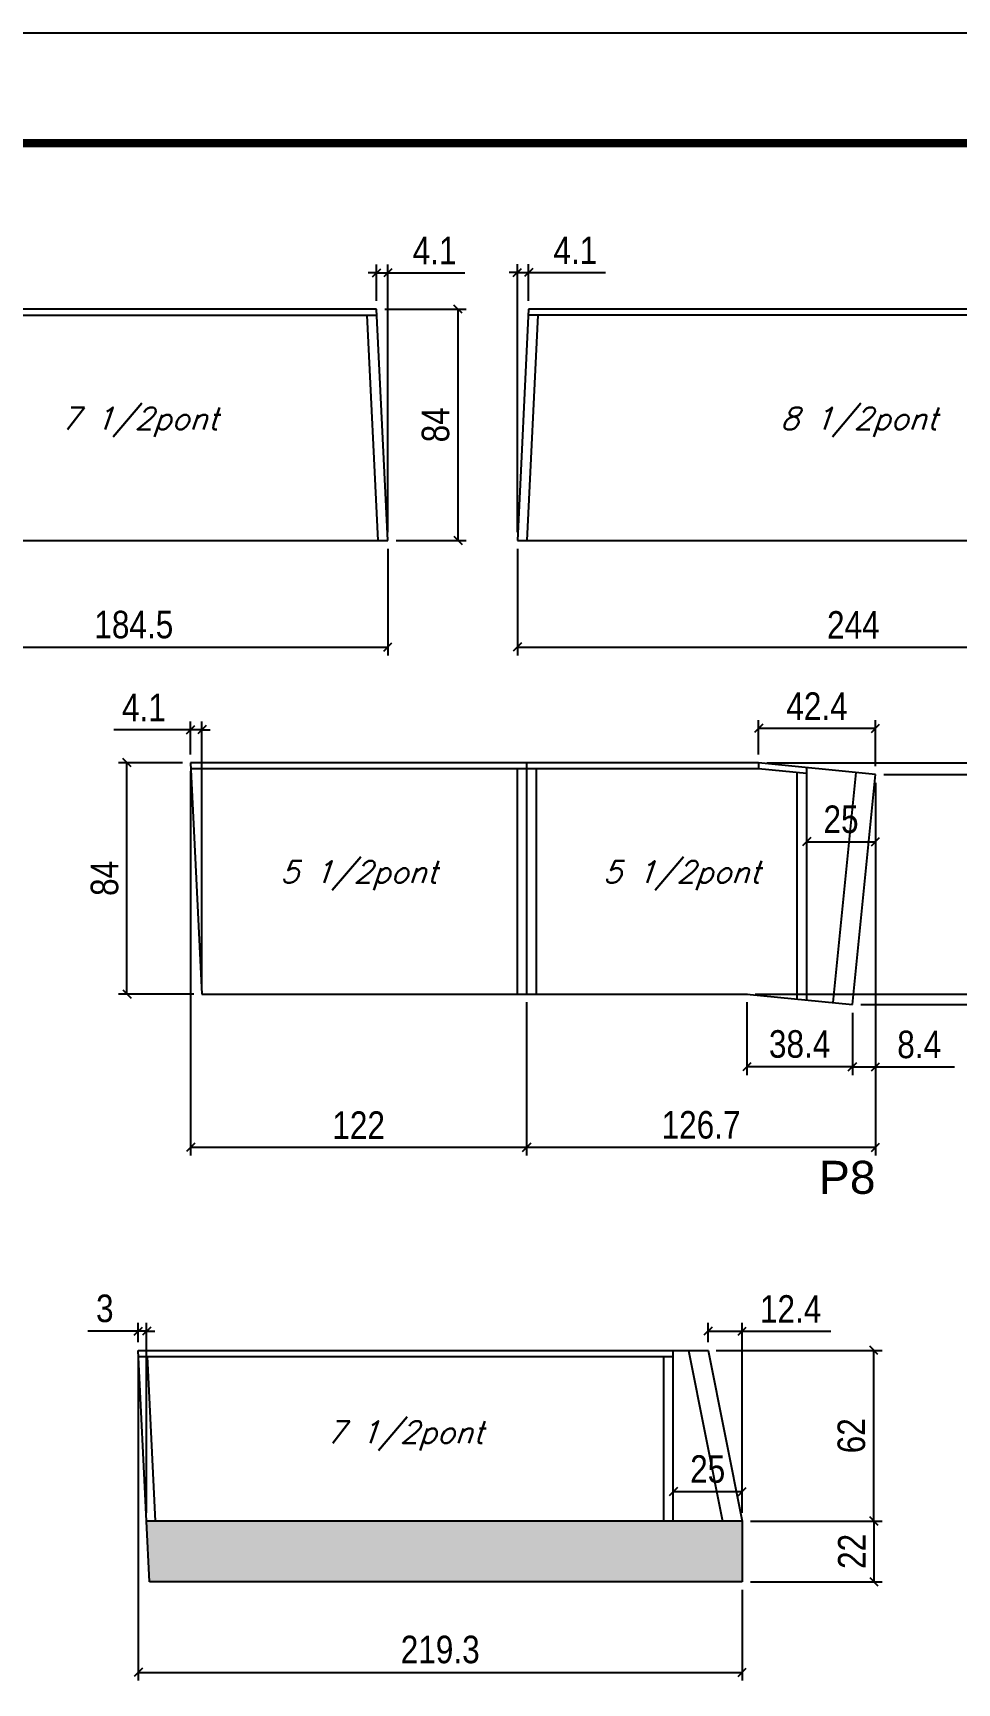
# Model space of a CAD drawing. Extents: x 3309 to 9590, y -2522 to 15424.
# Drawn here: x 5562 to 5897, y 8266 to 8865 of the extents above; entities that cross this region are included whole.
import ezdxf

# ---------------------------------------------------------------- set-up
doc = ezdxf.new("R2010")
doc.units = 0
doc.linetypes.add('DASHED', pattern=[0.75, 0.5, -0.25])
for name, color, linetype in [('5', 5, 'Continuous'), ('COTA', 241, 'Continuous'), ('Painéis', 200, 'Continuous'), ('SARR_2.2x7', 40, 'Continuous'), ('SARR_3.5x7', 81, 'Continuous'), ('texto', 7, 'Continuous')]:
    doc.layers.add(name, color=color, linetype=linetype)
doc.layers.add('Folhas', color=255, linetype='Continuous', lineweight=9)
doc.layers.add('SARRAFO DE PRESSAO', color=251, linetype='DASHED', lineweight=9)
doc.layers.add('Laje_Perimetro', color=7, linetype='Continuous', plot=False)
doc.styles.add('COTA TECNICA', font='techl___.ttf', dxfattribs={"height": 10})
doc.styles.add('Romans', font='romans.shx')
doc.styles.get("Standard").update_dxf_attribs({"font": 'arial.ttf'})
doc.dimstyles.new('PAINEL', dxfattribs={"dimtxt": 10, "dimasz": 3, "dimexe": 3, "dimexo": 3, "dimgap": 3, "dimtad": 1, "dimdec": 1, "dimzin": 12, "dimdsep": 46, "dimtxsty": 'COTA TECNICA', "dimblk1": 'OBLIQUE', "dimblk2": 'OBLIQUE', "dimsah": 1, "dimcen": 0.9, "dimclrd": 4, "dimclre": 4, "dimclrt": 240, "dimadec": 1, "dimazin": 3, "dimtfac": 1, "dimtdec": 1, "dimtmove": 0, "dimatfit": 3, "dimfxl": 1, "dimtolj": 1, "dimtzin": 12, "dimarcsym": 0})

# ---------------------------------------------------------------- blocks, each defined once
blk = doc.blocks.new('9999999999')
at = {"layer": 'Folhas'}
blk.add_lwpolyline([(98138.98, 34190.21), (99623.98, 34190.21), (99623.98, 35240.21), (98138.98, 35240.21)], close=True, dxfattribs=at)
at = {"layer": 'Folhas', "color": 30, "const_width": 3}
blk.add_lwpolyline([(98213.98, 34230.21), (99583.98, 34230.21), (99583.98, 35200.21), (98213.98, 35200.21)], close=True, dxfattribs=at)
blk = doc.blocks.new('_Oblique')
at = {"color": 0, "linetype": 'ByBlock', "lineweight": -2}
blk.add_line((-0.5, -0.5), (0.5, 0.5), dxfattribs=at)
blk = doc.blocks.new('*D1698')
at = {"layer": 'COTA', "color": 4, "lineweight": -2, "transparency": 16777216}
for p, q in [((5505.86, 8677.68), (5505.86, 8638.93)), ((5690.37, 8677.68), (5690.37, 8638.93)), ((5505.86, 8641.93), (5690.37, 8641.93))]:
    blk.add_line(p, q, dxfattribs=at)
at = {"layer": 'Defpoints', "color": 0, "transparency": 16777216}
for p in [(5505.86, 8680.68), (5690.37, 8680.68), (5690.37, 8641.93)]:
    blk.add_point(p, dxfattribs=at)
at = {"layer": 'COTA', "color": 4, "lineweight": -2, "transparency": 16777216, "xscale": 3, "yscale": 3, "zscale": 3, "rotation": 180}
blk.add_blockref('_Oblique', (5505.86, 8641.93), dxfattribs=at)
at = {"layer": 'COTA', "color": 4, "lineweight": -2, "transparency": 16777216, "xscale": 3, "yscale": 3, "zscale": 3}
blk.add_blockref('_Oblique', (5690.37, 8641.93), dxfattribs=at)
at = {"layer": 'COTA', "color": 240, "transparency": 16777216, "insert": (5598.12, 8650.06), "char_height": 10, "attachment_point": 5, "style": 'COTA TECNICA'}
blk.add_mtext('\\A1;184.5', dxfattribs=at)
blk = doc.blocks.new('*D1700')
at = {"layer": 'COTA', "color": 4, "lineweight": -2, "transparency": 16777216}
for p, q in [((5686.27, 8767.68), (5686.27, 8780.88)), ((5690.37, 8683.68), (5690.37, 8780.88)), ((5686.27, 8777.88), (5683.27, 8777.88)), ((5686.27, 8777.88), (5690.37, 8777.88)), ((5690.37, 8777.88), (5718.31, 8777.88))]:
    blk.add_line(p, q, dxfattribs=at)
at = {"layer": 'Defpoints', "color": 0, "transparency": 16777216}
for p in [(5690.37, 8777.88), (5686.27, 8764.68), (5690.37, 8680.68)]:
    blk.add_point(p, dxfattribs=at)
at = {"layer": 'COTA', "color": 4, "lineweight": -2, "transparency": 16777216, "xscale": 3, "yscale": 3, "zscale": 3}
blk.add_blockref('_Oblique', (5686.27, 8777.88), dxfattribs=at)
at = {"layer": 'COTA', "color": 4, "lineweight": -2, "transparency": 16777216, "xscale": 3, "yscale": 3, "zscale": 3, "rotation": 180}
blk.add_blockref('_Oblique', (5690.37, 8777.88), dxfattribs=at)
at = {"layer": 'COTA', "color": 240, "transparency": 16777216, "insert": (5707.34, 8785.96), "char_height": 10, "attachment_point": 5, "style": 'COTA TECNICA'}
blk.add_mtext('\\A1;4.1', dxfattribs=at)
blk = doc.blocks.new('*D1701')
at = {"layer": 'COTA', "color": 4, "lineweight": -2, "transparency": 16777216}
for p, q in [((5737.38, 8677.68), (5737.38, 8638.93)), ((5981.38, 8677.68), (5981.38, 8638.93)), ((5737.38, 8641.93), (5981.38, 8641.93))]:
    blk.add_line(p, q, dxfattribs=at)
at = {"layer": 'Defpoints', "color": 0, "transparency": 16777216}
for p in [(5737.38, 8680.68), (5981.38, 8680.68), (5981.38, 8641.93)]:
    blk.add_point(p, dxfattribs=at)
at = {"layer": 'COTA', "color": 4, "lineweight": -2, "transparency": 16777216, "xscale": 3, "yscale": 3, "zscale": 3, "rotation": 180}
blk.add_blockref('_Oblique', (5737.38, 8641.93), dxfattribs=at)
at = {"layer": 'COTA', "color": 4, "lineweight": -2, "transparency": 16777216, "xscale": 3, "yscale": 3, "zscale": 3}
blk.add_blockref('_Oblique', (5981.38, 8641.93), dxfattribs=at)
at = {"layer": 'COTA', "color": 240, "transparency": 16777216, "insert": (5859.38, 8650), "char_height": 10, "attachment_point": 5, "style": 'COTA TECNICA'}
blk.add_mtext('\\A1;244', dxfattribs=at)
blk = doc.blocks.new('*D1711')
at = {"layer": 'COTA', "color": 4, "lineweight": -2, "transparency": 16777216}
for p, q in [((5618.76, 8596.93), (5618.76, 8457.25)), ((5740.76, 8512.93), (5740.76, 8457.25)), ((5618.76, 8460.25), (5740.76, 8460.25))]:
    blk.add_line(p, q, dxfattribs=at)
at = {"layer": 'Defpoints', "color": 0, "transparency": 16777216}
for p in [(5618.76, 8599.93), (5740.76, 8515.93), (5740.76, 8460.25)]:
    blk.add_point(p, dxfattribs=at)
at = {"layer": 'COTA', "color": 4, "lineweight": -2, "transparency": 16777216, "xscale": 3, "yscale": 3, "zscale": 3, "rotation": 180}
blk.add_blockref('_Oblique', (5618.76, 8460.25), dxfattribs=at)
at = {"layer": 'COTA', "color": 4, "lineweight": -2, "transparency": 16777216, "xscale": 3, "yscale": 3, "zscale": 3}
blk.add_blockref('_Oblique', (5740.76, 8460.25), dxfattribs=at)
at = {"layer": 'COTA', "color": 240, "transparency": 16777216, "insert": (5679.76, 8468.31), "char_height": 10, "attachment_point": 5, "style": 'COTA TECNICA'}
blk.add_mtext('\\A1;122', dxfattribs=at)
blk = doc.blocks.new('*D1712')
at = {"layer": 'COTA', "color": 4, "lineweight": -2, "transparency": 16777216}
for p, q in [((5867.42, 8592.69), (5867.42, 8457.25)), ((5740.76, 8512.93), (5740.76, 8457.25)), ((5740.76, 8460.25), (5867.42, 8460.25))]:
    blk.add_line(p, q, dxfattribs=at)
at = {"layer": 'Defpoints', "color": 0, "transparency": 16777216}
for p in [(5867.42, 8595.69), (5740.76, 8515.93), (5867.42, 8460.25)]:
    blk.add_point(p, dxfattribs=at)
at = {"layer": 'COTA', "color": 4, "lineweight": -2, "transparency": 16777216, "xscale": 3, "yscale": 3, "zscale": 3, "rotation": 180}
blk.add_blockref('_Oblique', (5740.76, 8460.25), dxfattribs=at)
at = {"layer": 'COTA', "color": 4, "lineweight": -2, "transparency": 16777216, "xscale": 3, "yscale": 3, "zscale": 3}
blk.add_blockref('_Oblique', (5867.42, 8460.25), dxfattribs=at)
at = {"layer": 'COTA', "color": 240, "transparency": 16777216, "insert": (5804.09, 8468.36), "char_height": 10, "attachment_point": 5, "style": 'COTA TECNICA'}
blk.add_mtext('\\A1;126.7', dxfattribs=at)
blk = doc.blocks.new('*D1713')
at = {"layer": 'COTA', "color": 4, "lineweight": -2, "transparency": 16777216}
for p, q in [((5618.76, 8611.93), (5590.82, 8611.93)), ((5618.76, 8602.93), (5618.76, 8614.93)), ((5622.86, 8611.93), (5618.76, 8611.93)), ((5622.86, 8518.93), (5622.86, 8614.93)), ((5622.86, 8611.93), (5625.86, 8611.93))]:
    blk.add_line(p, q, dxfattribs=at)
at = {"layer": 'Defpoints', "color": 0, "transparency": 16777216}
for p in [(5618.76, 8611.93), (5618.76, 8599.93), (5622.86, 8515.93)]:
    blk.add_point(p, dxfattribs=at)
at = {"layer": 'COTA', "color": 4, "lineweight": -2, "transparency": 16777216, "xscale": 3, "yscale": 3, "zscale": 3}
blk.add_blockref('_Oblique', (5618.76, 8611.93), dxfattribs=at)
at = {"layer": 'COTA', "color": 4, "lineweight": -2, "transparency": 16777216, "xscale": 3, "yscale": 3, "zscale": 3, "rotation": 180}
blk.add_blockref('_Oblique', (5622.86, 8611.93), dxfattribs=at)
at = {"layer": 'COTA', "color": 240, "transparency": 16777216, "insert": (5601.79, 8620), "char_height": 10, "attachment_point": 5, "style": 'COTA TECNICA'}
blk.add_mtext('\\A1;4.1', dxfattribs=at)
blk = doc.blocks.new('*D1716')
at = {"layer": 'COTA', "color": 4, "lineweight": -2, "transparency": 16777216}
for p, q in [((5615.76, 8599.93), (5592.62, 8599.93)), ((5595.62, 8515.93), (5595.62, 8599.93)), ((5619.86, 8515.93), (5592.62, 8515.93))]:
    blk.add_line(p, q, dxfattribs=at)
at = {"layer": 'Defpoints', "color": 0, "transparency": 16777216}
for p in [(5595.62, 8599.93), (5618.76, 8599.93), (5622.86, 8515.93)]:
    blk.add_point(p, dxfattribs=at)
at = {"layer": 'COTA', "color": 4, "lineweight": -2, "transparency": 16777216, "xscale": 3, "yscale": 3, "zscale": 3}
for p, rotation in [((5595.62, 8599.93), 90), ((5595.62, 8515.93), 270)]:
    blk.add_blockref('_Oblique', p, dxfattribs=dict(at, rotation=rotation))
at = {"layer": 'COTA', "color": 240, "transparency": 16777216, "insert": (5587.53, 8557.93), "char_height": 10, "attachment_point": 5, "rotation": 90, "style": 'COTA TECNICA'}
blk.add_mtext('\\A1;84', dxfattribs=at)
blk = doc.blocks.new('*D1717')
at = {"layer": 'COTA', "color": 4, "lineweight": -2, "transparency": 16777216}
for p, q in [((5923.04, 8515.94), (5923.04, 8518.94)), ((5823.7, 8515.94), (5926.04, 8515.94)), ((5862.06, 8512.11), (5926.04, 8512.11)), ((5923.04, 8515.94), (5923.04, 8512.11)), ((5923.04, 8512.11), (5923.04, 8480.72))]:
    blk.add_line(p, q, dxfattribs=at)
at = {"layer": 'Defpoints', "color": 0, "transparency": 16777216}
for p in [(5820.7, 8515.94), (5859.06, 8512.11), (5923.04, 8512.11)]:
    blk.add_point(p, dxfattribs=at)
at = {"layer": 'COTA', "color": 4, "lineweight": -2, "transparency": 16777216, "xscale": 3, "yscale": 3, "zscale": 3}
for p, rotation in [((5923.04, 8515.94), 270), ((5923.04, 8512.11), 90)]:
    blk.add_blockref('_Oblique', p, dxfattribs=dict(at, rotation=rotation))
at = {"layer": 'COTA', "color": 240, "transparency": 16777216, "insert": (5914.8, 8493.41), "char_height": 10, "attachment_point": 5, "rotation": 90, "style": 'COTA TECNICA'}
blk.add_mtext('\\A1;3.8', dxfattribs=at)
blk = doc.blocks.new('*D1718')
at = {"layer": 'COTA', "color": 4, "lineweight": -2, "transparency": 16777216}
for p, q in [((5870.42, 8595.69), (5926.04, 8595.69)), ((5923.04, 8515.94), (5923.04, 8595.69)), ((5823.7, 8515.94), (5926.04, 8515.94))]:
    blk.add_line(p, q, dxfattribs=at)
at = {"layer": 'Defpoints', "color": 0, "transparency": 16777216}
for p in [(5867.42, 8595.69), (5923.04, 8595.69), (5820.7, 8515.94)]:
    blk.add_point(p, dxfattribs=at)
at = {"layer": 'COTA', "color": 4, "lineweight": -2, "transparency": 16777216, "xscale": 3, "yscale": 3, "zscale": 3}
for p, rotation in [((5923.04, 8595.69), 90), ((5923.04, 8515.94), 270)]:
    blk.add_blockref('_Oblique', p, dxfattribs=dict(at, rotation=rotation))
at = {"layer": 'COTA', "color": 240, "transparency": 16777216, "insert": (5914.93, 8555.82), "char_height": 10, "attachment_point": 5, "rotation": 90, "style": 'COTA TECNICA'}
blk.add_mtext('\\A1;79.7', dxfattribs=at)
blk = doc.blocks.new('*D1720')
at = {"layer": 'COTA', "color": 4, "lineweight": -2, "transparency": 16777216}
for p, q in [((5923.04, 8599.93), (5923.04, 8632.09)), ((5827.99, 8599.93), (5926.04, 8599.93)), ((5923.04, 8595.69), (5923.04, 8599.93)), ((5870.42, 8595.69), (5926.04, 8595.69)), ((5923.04, 8595.69), (5923.04, 8592.69))]:
    blk.add_line(p, q, dxfattribs=at)
at = {"layer": 'Defpoints', "color": 0, "transparency": 16777216}
for p in [(5824.99, 8599.93), (5923.04, 8599.93), (5867.42, 8595.69)]:
    blk.add_point(p, dxfattribs=at)
at = {"layer": 'COTA', "color": 4, "lineweight": -2, "transparency": 16777216, "xscale": 3, "yscale": 3, "zscale": 3}
for p, rotation in [((5923.04, 8599.93), 270), ((5923.04, 8595.69), 90)]:
    blk.add_blockref('_Oblique', p, dxfattribs=dict(at, rotation=rotation))
at = {"layer": 'COTA', "color": 240, "transparency": 16777216, "insert": (5914.96, 8619.01), "char_height": 10, "attachment_point": 5, "rotation": 90, "style": 'COTA TECNICA'}
blk.add_mtext('\\A1;4.2', dxfattribs=at)
blk = doc.blocks.new('*D1721')
at = {"layer": 'COTA', "color": 4, "lineweight": -2, "transparency": 16777216}
for p, q in [((5827.99, 8599.93), (5963.65, 8599.93)), ((5960.65, 8512.11), (5960.65, 8599.93)), ((5862.06, 8512.11), (5963.65, 8512.11))]:
    blk.add_line(p, q, dxfattribs=at)
at = {"layer": 'Defpoints', "color": 0, "transparency": 16777216}
for p in [(5824.99, 8599.93), (5960.65, 8599.93), (5859.06, 8512.11)]:
    blk.add_point(p, dxfattribs=at)
at = {"layer": 'COTA', "color": 4, "lineweight": -2, "transparency": 16777216, "xscale": 3, "yscale": 3, "zscale": 3}
for p, rotation in [((5960.65, 8599.93), 90), ((5960.65, 8512.11), 270)]:
    blk.add_blockref('_Oblique', p, dxfattribs=dict(at, rotation=rotation))
at = {"layer": 'COTA', "color": 240, "transparency": 16777216, "insert": (5952.55, 8556.02), "char_height": 10, "attachment_point": 5, "rotation": 90, "style": 'COTA TECNICA'}
blk.add_mtext('\\A1;87.8', dxfattribs=at)
blk = doc.blocks.new('*D1722')
at = {"layer": 'COTA', "color": 4, "lineweight": -2, "transparency": 16777216}
for p, q in [((5824.99, 8602.93), (5824.99, 8615.43)), ((5867.42, 8612.43), (5824.99, 8612.43)), ((5867.42, 8598.69), (5867.42, 8615.43))]:
    blk.add_line(p, q, dxfattribs=at)
at = {"layer": 'Defpoints', "color": 0, "transparency": 16777216}
for p in [(5824.99, 8612.43), (5824.99, 8599.93), (5867.42, 8595.69)]:
    blk.add_point(p, dxfattribs=at)
at = {"layer": 'COTA', "color": 4, "lineweight": -2, "transparency": 16777216, "xscale": 3, "yscale": 3, "zscale": 3, "rotation": 180}
blk.add_blockref('_Oblique', (5824.99, 8612.43), dxfattribs=at)
at = {"layer": 'COTA', "color": 4, "lineweight": -2, "transparency": 16777216, "xscale": 3, "yscale": 3, "zscale": 3}
blk.add_blockref('_Oblique', (5867.42, 8612.43), dxfattribs=at)
at = {"layer": 'COTA', "color": 240, "transparency": 16777216, "insert": (5846.2, 8620.51), "char_height": 10, "attachment_point": 5, "style": 'COTA TECNICA'}
blk.add_mtext('\\A1;42.4', dxfattribs=at)
blk = doc.blocks.new('*D1723')
at = {"layer": 'COTA', "color": 4, "lineweight": -2, "transparency": 16777216}
for p, q in [((5820.7, 8512.94), (5820.7, 8486.48)), ((5859.06, 8509.11), (5859.06, 8486.48)), ((5859.06, 8489.48), (5820.7, 8489.48))]:
    blk.add_line(p, q, dxfattribs=at)
at = {"layer": 'Defpoints', "color": 0, "transparency": 16777216}
for p in [(5820.7, 8515.94), (5859.06, 8512.11), (5820.7, 8489.48)]:
    blk.add_point(p, dxfattribs=at)
at = {"layer": 'COTA', "color": 4, "lineweight": -2, "transparency": 16777216, "xscale": 3, "yscale": 3, "zscale": 3, "rotation": 180}
blk.add_blockref('_Oblique', (5820.7, 8489.48), dxfattribs=at)
at = {"layer": 'COTA', "color": 4, "lineweight": -2, "transparency": 16777216, "xscale": 3, "yscale": 3, "zscale": 3}
blk.add_blockref('_Oblique', (5859.06, 8489.48), dxfattribs=at)
at = {"layer": 'COTA', "color": 240, "transparency": 16777216, "insert": (5839.88, 8497.72), "char_height": 10, "attachment_point": 5, "style": 'COTA TECNICA'}
blk.add_mtext('\\A1;38.4', dxfattribs=at)
blk = doc.blocks.new('*D1724')
at = {"layer": 'COTA', "color": 4, "lineweight": -2, "transparency": 16777216}
for p, q in [((5867.42, 8592.69), (5867.42, 8486.48)), ((5859.06, 8509.11), (5859.06, 8486.48)), ((5859.06, 8489.48), (5867.42, 8489.48)), ((5867.42, 8489.48), (5896.17, 8489.48))]:
    blk.add_line(p, q, dxfattribs=at)
at = {"layer": 'Defpoints', "color": 0, "transparency": 16777216}
for p in [(5867.42, 8595.69), (5859.06, 8512.11), (5867.42, 8489.48)]:
    blk.add_point(p, dxfattribs=at)
at = {"layer": 'COTA', "color": 4, "lineweight": -2, "transparency": 16777216, "xscale": 3, "yscale": 3, "zscale": 3, "rotation": 180}
blk.add_blockref('_Oblique', (5859.06, 8489.48), dxfattribs=at)
at = {"layer": 'COTA', "color": 4, "lineweight": -2, "transparency": 16777216, "xscale": 3, "yscale": 3, "zscale": 3}
blk.add_blockref('_Oblique', (5867.42, 8489.48), dxfattribs=at)
at = {"layer": 'COTA', "color": 240, "transparency": 16777216, "insert": (5883.29, 8497.57), "char_height": 10, "attachment_point": 5, "style": 'COTA TECNICA'}
blk.add_mtext('\\A1;8.4', dxfattribs=at)
blk = doc.blocks.new('*D1725')
at = {"layer": 'COTA', "color": 4, "lineweight": -2, "transparency": 16777216}
for p, q in [((5689.27, 8764.68), (5718.8, 8764.68)), ((5715.8, 8764.68), (5715.8, 8680.68)), ((5693.37, 8680.68), (5718.8, 8680.68))]:
    blk.add_line(p, q, dxfattribs=at)
at = {"layer": 'Defpoints', "color": 0, "transparency": 16777216}
for p in [(5686.27, 8764.68), (5690.37, 8680.68), (5715.8, 8680.68)]:
    blk.add_point(p, dxfattribs=at)
at = {"layer": 'COTA', "color": 4, "lineweight": -2, "transparency": 16777216, "xscale": 3, "yscale": 3, "zscale": 3}
for p, rotation in [((5715.8, 8764.68), 90), ((5715.8, 8680.68), 270)]:
    blk.add_blockref('_Oblique', p, dxfattribs=dict(at, rotation=rotation))
at = {"layer": 'COTA', "color": 240, "transparency": 16777216, "insert": (5707.71, 8722.68), "char_height": 10, "attachment_point": 5, "rotation": 90, "style": 'COTA TECNICA'}
blk.add_mtext('\\A1;84', dxfattribs=at)
blk = doc.blocks.new('*D1780')
at = {"layer": 'COTA', "color": 4, "lineweight": -2, "transparency": 16777216}
for p, q in [((5842.42, 8595.19), (5842.42, 8568.23)), ((5867.42, 8592.69), (5867.42, 8568.23)), ((5842.42, 8571.23), (5867.42, 8571.23))]:
    blk.add_line(p, q, dxfattribs=at)
at = {"layer": 'Defpoints', "color": 0, "transparency": 16777216}
for p in [(5842.42, 8598.19), (5867.42, 8595.69), (5867.42, 8571.23)]:
    blk.add_point(p, dxfattribs=at)
at = {"layer": 'COTA', "color": 4, "lineweight": -2, "transparency": 16777216, "xscale": 3, "yscale": 3, "zscale": 3, "rotation": 180}
blk.add_blockref('_Oblique', (5842.42, 8571.23), dxfattribs=at)
at = {"layer": 'COTA', "color": 4, "lineweight": -2, "transparency": 16777216, "xscale": 3, "yscale": 3, "zscale": 3}
blk.add_blockref('_Oblique', (5867.42, 8571.23), dxfattribs=at)
at = {"layer": 'COTA', "color": 240, "transparency": 16777216, "insert": (5854.92, 8579.34), "char_height": 10, "attachment_point": 5, "style": 'COTA TECNICA'}
blk.add_mtext('\\A1;25', dxfattribs=at)
blk = doc.blocks.new('*D1828')
at = {"layer": 'COTA', "color": 4, "lineweight": -2, "transparency": 16777216}
for p, q in [((5737.38, 8683.68), (5737.38, 8780.99)), ((5741.48, 8767.68), (5741.48, 8780.99)), ((5737.38, 8777.99), (5734.38, 8777.99)), ((5737.38, 8777.99), (5741.48, 8777.99)), ((5741.48, 8777.99), (5769.41, 8777.99))]:
    blk.add_line(p, q, dxfattribs=at)
at = {"layer": 'Defpoints', "color": 0, "transparency": 16777216}
for p in [(5741.48, 8777.99), (5741.48, 8764.68), (5737.38, 8680.68)]:
    blk.add_point(p, dxfattribs=at)
at = {"layer": 'COTA', "color": 4, "lineweight": -2, "transparency": 16777216, "xscale": 3, "yscale": 3, "zscale": 3}
blk.add_blockref('_Oblique', (5737.38, 8777.99), dxfattribs=at)
at = {"layer": 'COTA', "color": 4, "lineweight": -2, "transparency": 16777216, "xscale": 3, "yscale": 3, "zscale": 3, "rotation": 180}
blk.add_blockref('_Oblique', (5741.48, 8777.99), dxfattribs=at)
at = {"layer": 'COTA', "color": 240, "transparency": 16777216, "insert": (5758.45, 8786.06), "char_height": 10, "attachment_point": 5, "style": 'COTA TECNICA'}
blk.add_mtext('\\A1;4.1', dxfattribs=at)
blk = doc.blocks.new('*D1833')
at = {"layer": 'COTA', "color": 4, "lineweight": -2, "transparency": 16777216}
for p, q in [((5599.76, 8383.49), (5599.76, 8266.55)), ((5819.01, 8299.49), (5819.01, 8266.55)), ((5599.76, 8269.55), (5819.01, 8269.55))]:
    blk.add_line(p, q, dxfattribs=at)
at = {"layer": 'Defpoints', "color": 0, "transparency": 16777216}
for p in [(5599.76, 8386.49), (5819.01, 8302.49), (5819.01, 8269.55)]:
    blk.add_point(p, dxfattribs=at)
at = {"layer": 'COTA', "color": 4, "lineweight": -2, "transparency": 16777216, "xscale": 3, "yscale": 3, "zscale": 3, "rotation": 180}
blk.add_blockref('_Oblique', (5599.76, 8269.55), dxfattribs=at)
at = {"layer": 'COTA', "color": 4, "lineweight": -2, "transparency": 16777216, "xscale": 3, "yscale": 3, "zscale": 3}
blk.add_blockref('_Oblique', (5819.01, 8269.55), dxfattribs=at)
at = {"layer": 'COTA', "color": 240, "transparency": 16777216, "insert": (5709.38, 8277.8), "char_height": 10, "attachment_point": 5, "style": 'COTA TECNICA'}
blk.add_mtext('\\A1;219.3', dxfattribs=at)
blk = doc.blocks.new('*D1834')
at = {"layer": 'COTA', "color": 4, "lineweight": -2, "transparency": 16777216}
for p, q in [((5809.62, 8386.49), (5869.83, 8386.49)), ((5866.83, 8324.49), (5866.83, 8386.49)), ((5822.01, 8324.49), (5869.83, 8324.49))]:
    blk.add_line(p, q, dxfattribs=at)
at = {"layer": 'Defpoints', "color": 0, "transparency": 16777216}
for p in [(5806.62, 8386.49), (5866.83, 8386.49), (5819.01, 8324.49)]:
    blk.add_point(p, dxfattribs=at)
at = {"layer": 'COTA', "color": 4, "lineweight": -2, "transparency": 16777216, "xscale": 3, "yscale": 3, "zscale": 3}
for p, rotation in [((5866.83, 8386.49), 90), ((5866.83, 8324.49), 270)]:
    blk.add_blockref('_Oblique', p, dxfattribs=dict(at, rotation=rotation))
at = {"layer": 'COTA', "color": 240, "transparency": 16777216, "insert": (5858.72, 8355.49), "char_height": 10, "attachment_point": 5, "rotation": 90, "style": 'COTA TECNICA'}
blk.add_mtext('\\A1;62', dxfattribs=at)
blk = doc.blocks.new('*D1835')
at = {"layer": 'COTA', "color": 4, "lineweight": -2, "transparency": 16777216}
for p, q in [((5822.01, 8324.49), (5869.83, 8324.49)), ((5866.83, 8324.49), (5866.83, 8302.49)), ((5822.01, 8302.49), (5869.83, 8302.49))]:
    blk.add_line(p, q, dxfattribs=at)
at = {"layer": 'Defpoints', "color": 0, "transparency": 16777216}
for p in [(5819.01, 8324.49), (5819.01, 8302.49), (5866.83, 8302.49)]:
    blk.add_point(p, dxfattribs=at)
at = {"layer": 'COTA', "color": 4, "lineweight": -2, "transparency": 16777216, "xscale": 3, "yscale": 3, "zscale": 3}
for p, rotation in [((5866.83, 8324.49), 90), ((5866.83, 8302.49), 270)]:
    blk.add_blockref('_Oblique', p, dxfattribs=dict(at, rotation=rotation))
at = {"layer": 'COTA', "color": 240, "transparency": 16777216, "insert": (5858.83, 8313.49), "char_height": 10, "attachment_point": 5, "rotation": 90, "style": 'COTA TECNICA'}
blk.add_mtext('\\A1;22', dxfattribs=at)
blk = doc.blocks.new('*D1844')
at = {"layer": 'COTA', "color": 4, "lineweight": -2, "transparency": 16777216}
for p, q in [((5599.76, 8389.49), (5599.76, 8396.48)), ((5602.78, 8327.49), (5602.78, 8396.48)), ((5599.76, 8393.48), (5581.43, 8393.48)), ((5602.78, 8393.48), (5599.76, 8393.48)), ((5602.78, 8393.48), (5605.78, 8393.48))]:
    blk.add_line(p, q, dxfattribs=at)
at = {"layer": 'Defpoints', "color": 0, "transparency": 16777216}
for p in [(5599.76, 8393.48), (5599.76, 8386.49), (5602.78, 8324.49)]:
    blk.add_point(p, dxfattribs=at)
at = {"layer": 'COTA', "color": 4, "lineweight": -2, "transparency": 16777216, "xscale": 3, "yscale": 3, "zscale": 3}
blk.add_blockref('_Oblique', (5599.76, 8393.48), dxfattribs=at)
at = {"layer": 'COTA', "color": 4, "lineweight": -2, "transparency": 16777216, "xscale": 3, "yscale": 3, "zscale": 3, "rotation": 180}
blk.add_blockref('_Oblique', (5602.78, 8393.48), dxfattribs=at)
at = {"layer": 'COTA', "color": 240, "transparency": 16777216, "insert": (5587.59, 8401.7), "char_height": 10, "attachment_point": 5, "style": 'COTA TECNICA'}
blk.add_mtext('\\A1;3', dxfattribs=at)
blk = doc.blocks.new('*D1845')
at = {"layer": 'COTA', "color": 4, "lineweight": -2, "transparency": 16777216}
for p, q in [((5806.62, 8389.49), (5806.62, 8396.48)), ((5819.01, 8327.49), (5819.01, 8396.48)), ((5806.62, 8393.48), (5819.01, 8393.48)), ((5819.01, 8393.48), (5851.24, 8393.48))]:
    blk.add_line(p, q, dxfattribs=at)
at = {"layer": 'Defpoints', "color": 0, "transparency": 16777216}
for p in [(5819.01, 8393.48), (5806.62, 8386.49), (5819.01, 8324.49)]:
    blk.add_point(p, dxfattribs=at)
at = {"layer": 'COTA', "color": 4, "lineweight": -2, "transparency": 16777216, "xscale": 3, "yscale": 3, "zscale": 3, "rotation": 180}
blk.add_blockref('_Oblique', (5806.62, 8393.48), dxfattribs=at)
at = {"layer": 'COTA', "color": 4, "lineweight": -2, "transparency": 16777216, "xscale": 3, "yscale": 3, "zscale": 3}
blk.add_blockref('_Oblique', (5819.01, 8393.48), dxfattribs=at)
at = {"layer": 'COTA', "color": 240, "transparency": 16777216, "insert": (5836.62, 8401.55), "char_height": 10, "attachment_point": 5, "style": 'COTA TECNICA'}
blk.add_mtext('\\A1;12.4', dxfattribs=at)
blk = doc.blocks.new('*D1846')
at = {"layer": 'COTA', "color": 4, "lineweight": -2, "transparency": 16777216}
for p, q in [((5794, 8327.49), (5794, 8338.23)), ((5819.01, 8327.49), (5819.01, 8338.23)), ((5794, 8335.23), (5819.01, 8335.23))]:
    blk.add_line(p, q, dxfattribs=at)
at = {"layer": 'Defpoints', "color": 0, "transparency": 16777216}
for p in [(5819.01, 8335.23), (5794, 8324.49), (5819.01, 8324.49)]:
    blk.add_point(p, dxfattribs=at)
at = {"layer": 'COTA', "color": 4, "lineweight": -2, "transparency": 16777216, "xscale": 3, "yscale": 3, "zscale": 3, "rotation": 180}
blk.add_blockref('_Oblique', (5794, 8335.23), dxfattribs=at)
at = {"layer": 'COTA', "color": 4, "lineweight": -2, "transparency": 16777216, "xscale": 3, "yscale": 3, "zscale": 3}
blk.add_blockref('_Oblique', (5819.01, 8335.23), dxfattribs=at)
at = {"layer": 'COTA', "color": 240, "transparency": 16777216, "insert": (5806.5, 8343.34), "char_height": 10, "attachment_point": 5, "style": 'COTA TECNICA'}
blk.add_mtext('\\A1;25', dxfattribs=at)

msp = doc.modelspace()

# ---------------------------------------------------------------- hatches: boundary and pattern name
at = {"layer": 'COTA'}
h = msp.add_hatch(dxfattribs=at)
h.set_pattern_fill('AR-CONC', color=256, scale=0.03)
h.set_pattern_definition([(50, (-5443.118, -74.221), (5.46554, -0.4781726), [0.5715, -6.2865]), (355, (-5443.118, -74.221), (-1.0573026, 5.7317054), [0.4572, -5.0292175]), (100.451445, (-5442.6627, -74.2606), (4.4082374, 5.2535326), [0.4857003, -5.3427073]), (46.1842, (-5443.118, -72.697), (8.1323712, -1.2612698), [0.85725, -9.42975]), (96.63556, (-5442.4404, -72.802), (7.122124, 7.4227837), [0.7285507, -8.014068]), (351.18415, (-5443.118, -72.697), (7.122124, 7.4227837), [0.685799, -7.543792]), (21, (-5442.356, -73.078), (4.5484317, -3.067956), [0.5715, -6.2865]), (326, (-5442.356, -73.078), (1.8540609, 5.525639), [0.4572, -5.0292]), (71.451445, (-5441.977, -73.3335), (6.4024926, 2.457683), [0.4857003, -5.3426981]), (37.5, (-5443.1181, -74.2208), (0.0926581, 2.53665117), [0, -4.96824, 0, -5.1054, 0, -5.04825]), (7.5, (-5443.118, -74.2208), (2.0045899, 3.00541724), [0, -2.91084, 0, -4.85394, 0, -1.92405]), (327.5, (-5444.8174, -74.2208), (4.06771786, -0.17186232), [0, -1.905, 0, -5.9436, 0, -7.8867]), (317.5, (-5445.5794, -74.2208), (4.4438754, 0.7627947), [0, -2.4765, 0, -3.94716, 0, -5.6007])])
h.paths.add_polyline_path([(5602.78, 8324.49), (5603.85, 8302.49), (5819.01, 8302.49), (5819.01, 8324.49)])

# ---------------------------------------------------------------- linework, layer by layer
for p, q in [((5824.99, 8599.93), (5824.99, 8597.72)), ((5842.42, 8598.19), (5842.42, 8513.77)), ((5794, 8324.49), (5794, 8386.49)), ((5603.85, 8302.49), (5602.78, 8324.49)), ((5819.01, 8324.49), (5819.01, 8302.49)), ((5819.01, 8302.49), (5603.85, 8302.49))]:
    msp.add_line(p, q, dxfattribs=at)
at = {"layer": 'Laje_Perimetro'}
msp.add_lwpolyline([(6392.87, 8864.98), (4907.87, 8864.98), (4907.87, 7814.98), (6392.87, 7814.98)], close=True, dxfattribs=at)
at = {"layer": 'Painéis', "linetype": 'ByBlock'}
for p, q in [((5686.27, 8764.68), (5514.26, 8764.68)), ((5690.37, 8680.68), (5686.27, 8764.68)), ((5741.48, 8764.68), (5737.38, 8680.68)), ((6315.44, 8764.68), (5741.48, 8764.68)), ((5505.86, 8680.68), (5690.37, 8680.68)), ((5737.38, 8680.68), (6298.66, 8680.68)), ((5824.99, 8599.93), (5618.76, 8599.93)), ((5618.76, 8599.93), (5622.86, 8515.93)), ((5740.76, 8599.93), (5740.76, 8515.93)), ((5867.42, 8595.69), (5824.99, 8599.93)), ((5859.06, 8512.11), (5867.42, 8595.69)), ((5622.86, 8515.93), (5820.9, 8515.93)), ((5820.7, 8515.94), (5859.06, 8512.11))]:
    msp.add_line(p, q, dxfattribs=at)
msp.add_lwpolyline([(5599.76, 8386.49), (5806.62, 8386.49), (5819.01, 8324.49), (5602.78, 8324.49)], close=True, dxfattribs=at)
at = {"layer": 'SARR_2.2x7', "linetype": 'Continuous'}
for p, q in [((5514.04, 8762.48), (5686.38, 8762.48)), ((5981.38, 8762.48), (5741.37, 8762.48)), ((5740.76, 8597.73), (5618.87, 8597.73)), ((5824.99, 8597.73), (5740.76, 8597.73)), ((5842.42, 8595.98), (5824.99, 8597.72)), ((5852.09, 8512.8), (5860.45, 8596.39)), ((5599.56, 8384.29), (5794, 8384.29)), ((5799.48, 8386.49), (5811.87, 8324.49))]:
    msp.add_line(p, q, dxfattribs=at)
at = {"layer": 'SARR_3.5x7'}
for p, q in [((5686.87, 8680.68), (5682.88, 8762.48)), ((5744.87, 8762.48), (5740.88, 8680.68)), ((5737.26, 8597.73), (5737.26, 8515.93)), ((5744.26, 8597.73), (5744.26, 8515.93)), ((5838.92, 8596.33), (5838.92, 8514.12)), ((5605.98, 8324.49), (5603.07, 8384.29)), ((5790.5, 8384.29), (5790.5, 8324.49))]:
    msp.add_line(p, q, dxfattribs=at)

# ---------------------------------------------------------------- block references
at = {"layer": 'SARRAFO DE PRESSAO', "color": 6, "linetype": 'ByBlock'}
msp.add_blockref('9999999999', (-93231.11, -26375.22), dxfattribs=at)

# ---------------------------------------------------------------- texts
at = {"layer": '5', "linetype": 'Continuous'}
msp.add_text('P8', height=12, rotation=0.00004, dxfattribs=at).set_placement((5846.93, 8443.35))
at = {"layer": 'texto', "color": 2, "char_height": 8, "attachment_point": 5, "style": 'Romans'}
for s, insert in [('{\\Q19;\\C256;7 1/2pont}', (5600.27, 8723.68)), ('{\\Q19;\\C256;8 1/2pont}', (5861.42, 8723.68)), ('{\\Q19;\\C256;5 1/2pont}', (5679.81, 8558.93)), ('{\\Q19;\\C256;5 1/2pont}', (5797.03, 8558.93)), ('{\\Q19;\\C256;7 1/2pont}', (5696.63, 8355.49))]:
    msp.add_mtext(s, dxfattribs=dict(at, insert=insert))

# ---------------------------------------------------------------- dimensions: what is measured, and where the dimension line sits
at = {"layer": 'COTA'}
for base, p1, p2, picture, middle in [((5690.37, 8777.88), (5686.27, 8764.68), (5690.37, 8680.68), '*D1700', (5707.34, 8785.96)), ((5741.48, 8777.99), (5737.38, 8680.68), (5741.48, 8764.68), '*D1828', (5758.45, 8786.06)), ((5690.37, 8641.93), (5505.86, 8680.68), (5690.37, 8680.68), '*D1698', (5598.12, 8650.06)), ((5981.38, 8641.93), (5737.38, 8680.68), (5981.38, 8680.68), '*D1701', (5859.38, 8650)), ((5618.76, 8611.93), (5622.86, 8515.93), (5618.76, 8599.93), '*D1713', (5601.79, 8620)), ((5824.99, 8612.43), (5867.42, 8595.69), (5824.99, 8599.93), '*D1722', (5846.2, 8620.51)), ((5740.76, 8460.25), (5618.76, 8599.93), (5740.76, 8515.93), '*D1711', (5679.76, 8468.31)), ((5867.42, 8571.23), (5842.42, 8598.19), (5867.42, 8595.69), '*D1780', (5854.92, 8579.34)), ((5867.42, 8489.48), (5859.06, 8512.11), (5867.42, 8595.69), '*D1724', (5883.29, 8497.57)), ((5820.7, 8489.48), (5859.06, 8512.11), (5820.7, 8515.94), '*D1723', (5839.88, 8497.72)), ((5599.76, 8393.48), (5602.78, 8324.49), (5599.76, 8386.49), '*D1844', (5587.59, 8401.7)), ((5819.01, 8393.48), (5806.62, 8386.49), (5819.01, 8324.49), '*D1845', (5836.62, 8401.55)), ((5819.007, 8269.5527), (5599.7569, 8386.4911), (5819.007, 8302.4911), '*D1833', (5709.382, 8277.8013)), ((5819.01, 8335.23), (5794, 8324.49), (5819.01, 8324.49), '*D1846', (5806.5, 8343.34))]:
    dim = msp.add_linear_dim(base=base, p1=p1, p2=p2, dimstyle='PAINEL', dxfattribs=at)
    dim.commit()
    dim.dimension.update_dxf_attribs({"geometry": picture, "text_midpoint": middle})
for base, p1, p2, picture, middle in [((5715.8, 8680.68), (5686.27, 8764.68), (5690.37, 8680.68), '*D1725', (5707.71, 8722.68)), ((5923.04, 8599.93), (5867.42, 8595.69), (5824.99, 8599.93), '*D1720', (5914.96, 8619.01)), ((5595.62, 8599.93), (5622.86, 8515.93), (5618.76, 8599.93), '*D1716', (5587.53, 8557.93)), ((5960.65, 8599.93), (5859.06, 8512.11), (5824.99, 8599.93), '*D1721', (5952.55, 8556.02)), ((5923.037, 8595.6897), (5820.6973, 8515.9428), (5867.4179, 8595.6897), '*D1718', (5914.9347, 8555.8162)), ((5923.04, 8512.11), (5820.7, 8515.94), (5859.06, 8512.11), '*D1717', (5914.8, 8493.41)), ((5866.83, 8386.49), (5819.01, 8324.49), (5806.62, 8386.49), '*D1834', (5858.72, 8355.49)), ((5866.83, 8302.49), (5819.01, 8324.49), (5819.01, 8302.49), '*D1835', (5858.83, 8313.49))]:
    dim = msp.add_linear_dim(base=base, p1=p1, p2=p2, angle=90, dimstyle='PAINEL', dxfattribs=at)
    dim.commit()
    dim.dimension.update_dxf_attribs({"geometry": picture, "text_midpoint": middle})
dim = msp.add_linear_dim(base=(5867.42, 8460.25), p1=(5740.76, 8515.93), p2=(5867.42, 8595.69), dimstyle='PAINEL', override={"dimtmove": 1}, dxfattribs=at)
dim.commit()
dim.dimension.update_dxf_attribs({"geometry": '*D1712', "text_midpoint": (5804.09, 8468.36)})

doc.saveas('drawing.dxf')
